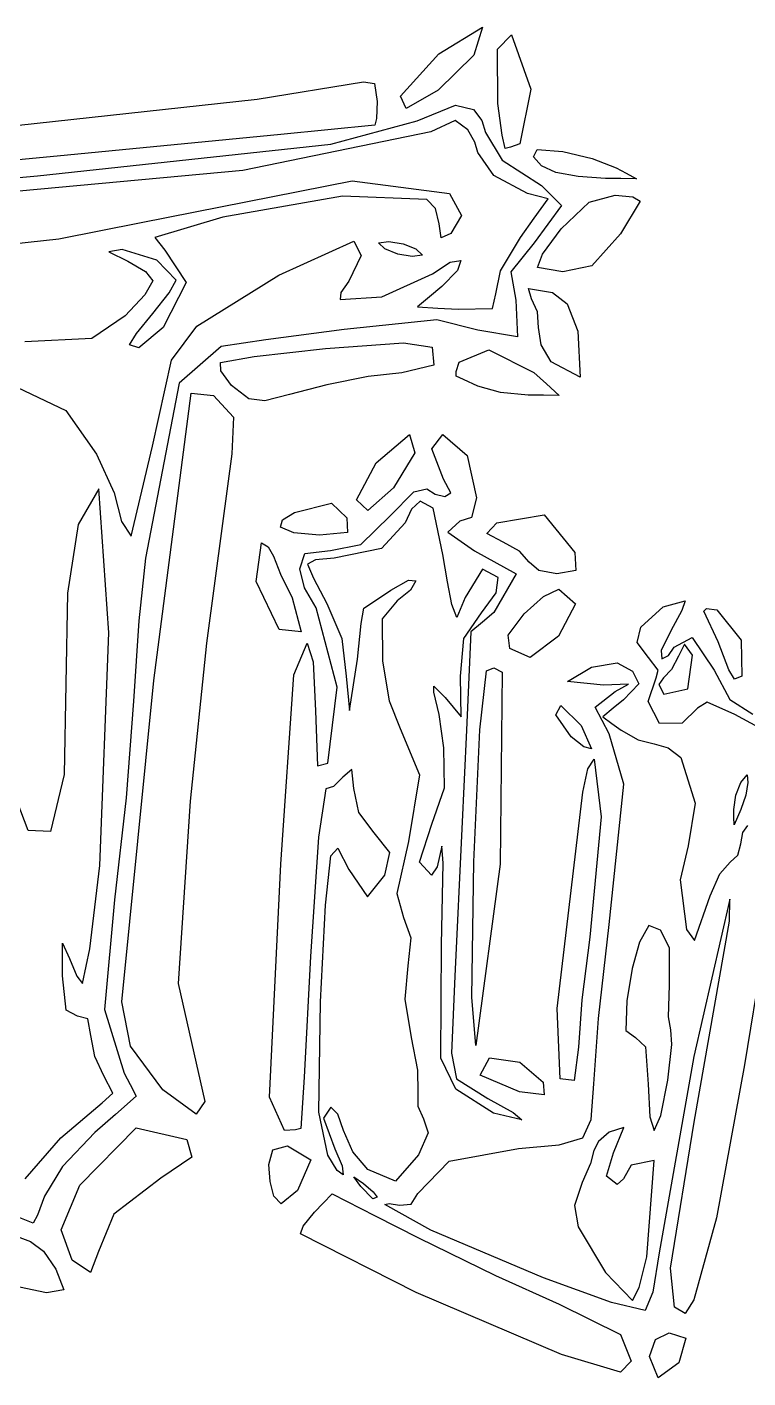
# Model space of a CAD drawing. Extents: x -83 to 82, y -24 to 44.
# Drawn here: x -50.72 to -26.07, y -13.81 to 32.42 of the extents above; entities that cross this region are included whole.
import ezdxf

# ---------------------------------------------------------------- set-up
doc = ezdxf.new("R2010")
doc.units = 0
doc.layers.add('Layer_1', color=7, linetype='CONTINUOUS')

msp = doc.modelspace()

# ---------------------------------------------------------------- linework, layer by layer
at = {"layer": 'Layer_1', "color": 7}
for p, q in [((-36.640423, 31.50573), (-35.142782, 32.42379)), ((-35.142782, 32.42379), (-35.445698, 31.46336)), ((-34.637273, 31.66095), (-34.157516, 32.16094)), ((-34.157516, 32.16094), (-33.4955, 30.30219)), ((-37.953123, 30.06238), (-36.640423, 31.50573)), ((-35.445698, 31.46336), (-36.662401, 30.26125)), ((-34.619913, 29.81112), (-34.637273, 31.66095)), ((-42.846051, 29.95541), (-39.209896, 30.5432)), ((-39.209896, 30.5432), (-38.839307, 30.4936)), ((-38.839307, 30.4936), (-38.746877, 29.87207)), ((-37.760548, 29.6323), (-37.953123, 30.06238)), ((-36.662401, 30.26125), (-37.760548, 29.6323)), ((-33.4955, 30.30219), (-33.873727, 28.42737)), ((-52.240625, 28.93212), (-42.846051, 29.95541)), ((-38.746877, 29.87207), (-38.769147, 29.29889)), ((-37.374999, 29.20897), (-36.073562, 29.74678)), ((-36.073562, 29.74678), (-35.45677, 29.60449)), ((-35.45677, 29.60449), (-35.164323, 29.2294)), ((-34.474053, 28.72041), (-34.619913, 29.81112)), ((-40.327234, 28.41175), (-37.374999, 29.20897)), ((-38.769147, 29.29889), (-38.822707, 29.06049)), ((-36.075743, 29.22752), (-36.907691, 28.83799)), ((-35.65092, 28.90049), (-36.075743, 29.22752)), ((-35.164323, 29.2294), (-35.042686, 28.81018)), ((-42.047473, 28.7496), (-49.694161, 28.00216)), ((-36.907691, 28.83799), (-43.337045, 27.51262)), ((-38.822707, 29.06049), (-42.047473, 28.7496)), ((-35.408234, 28.47891), (-35.65092, 28.90049)), ((-35.042686, 28.81018), (-34.467871, 27.86966)), ((-34.368717, 28.26676), (-34.474053, 28.72041)), ((-50.359169, 27.33075), (-40.327234, 28.41175)), ((-35.307293, 28.12525), (-35.408234, 28.47891)), ((-34.191767, 28.31396), (-34.368717, 28.26676)), ((-33.873727, 28.42737), (-34.191767, 28.31396)), ((-33.404642, 27.9828), (-33.272416, 28.2354)), ((-33.272416, 28.2354), (-32.40027, 28.1657)), ((-49.694161, 28.00216), (-60.487003, 27.01368)), ((-34.758478, 27.33897), (-35.307293, 28.12525)), ((-34.467871, 27.86966), (-33.124457, 27.00054)), ((-33.130673, 27.67381), (-33.404642, 27.9828)), ((-32.40027, 28.1657), (-31.401113, 27.92754)), ((-31.401113, 27.92754), (-30.579135, 27.60769)), ((-59.201327, 26.52844), (-50.359169, 27.33075)), ((-43.337045, 27.51262), (-56.591442, 26.29223)), ((-33.605043, 26.72621), (-34.758478, 27.33897)), ((-32.64184, 27.44056), (-33.130673, 27.67381)), ((-31.877654, 27.30962), (-32.64184, 27.44081)), ((-32.64184, 27.44081), (-32.64184, 27.4408)), ((-32.64184, 27.4408), (-32.64184, 27.44056)), ((-30.941665, 27.24562), (-31.877654, 27.30962)), ((-30.579135, 27.60769), (-30.231233, 27.41865)), ((-30.231233, 27.41865), (-29.883331, 27.22962)), ((-46.816665, 25.73203), (-39.606017, 27.15556)), ((-39.606017, 27.15556), (-36.274339, 26.72493)), ((-33.124457, 27.00054), (-32.449944, 26.31484)), ((-30.412498, 27.23762), (-30.941665, 27.24562)), ((-29.883331, 27.22962), (-30.412498, 27.23762)), ((-39.932122, 26.63764), (-44.028564, 25.92053)), ((-37.048716, 26.51901), (-39.932122, 26.63764)), ((-36.753139, 26.21008), (-37.048716, 26.51901)), ((-36.274339, 26.72493), (-35.858678, 25.97533)), ((-33.254654, 26.63251), (-33.605043, 26.72621)), ((-33.378242, 25.87948), (-32.904265, 26.53881)), ((-32.904265, 26.53881), (-33.254654, 26.63251)), ((-32.452377, 25.51347), (-31.495476, 26.43105)), ((-31.495476, 26.43105), (-30.610935, 26.67064)), ((-30.610935, 26.67064), (-30.003634, 26.61424)), ((-29.75104, 26.46616), (-30.422921, 25.34846)), ((-30.003634, 26.61424), (-29.75104, 26.46616)), ((-44.028564, 25.92053), (-46.352387, 25.22013)), ((-36.6302, 25.69287), (-36.753139, 26.21008)), ((-35.858678, 25.97533), (-36.233329, 25.3567)), ((-32.449944, 26.31484), (-33.376192, 25.03771)), ((-49.634353, 25.17152), (-46.816665, 25.73203)), ((-36.55735, 25.20996), (-36.6302, 25.69287)), ((-33.852219, 25.22015), (-33.378242, 25.87948)), ((-33.096904, 24.65367), (-32.452377, 25.51347)), ((-52.76979, 24.84471), (-49.634353, 25.17152)), ((-46.352387, 25.22013), (-46.012939, 24.79121)), ((-42.107872, 23.92902), (-39.546497, 25.09209)), ((-39.546497, 25.09209), (-39.290408, 24.60906)), ((-38.703704, 25.03539), (-38.349998, 25.08399)), ((-38.48229, 24.82751), (-38.703704, 25.03539)), ((-38.349998, 25.08399), (-37.859692, 25.00869)), ((-37.859692, 25.00869), (-37.423956, 24.82755)), ((-36.233329, 25.3567), (-36.55735, 25.20996)), ((-34.530869, 24.08327), (-33.852219, 25.22015)), ((-33.376192, 25.03771), (-34.178115, 24.0415)), ((-30.422921, 25.34846), (-31.403503, 24.25234)), ((-47.47085, 24.80593), (-47.919112, 24.73323)), ((-47.919112, 24.73323), (-47.279685, 24.40832)), ((-46.287075, 24.44923), (-47.47085, 24.80593)), ((-46.012939, 24.79121), (-45.273908, 23.68611)), ((-39.290408, 24.60906), (-39.715391, 23.72224)), ((-38.046554, 24.64637), (-38.48229, 24.82751)), ((-37.556248, 24.57107), (-38.046554, 24.64637)), ((-37.202542, 24.61967), (-37.556248, 24.57107)), ((-37.423956, 24.82755), (-37.202542, 24.61967)), ((-33.268175, 24.19923), (-33.096904, 24.65367)), ((-47.279685, 24.40832), (-46.672384, 24.05499)), ((-46.672384, 24.05499), (-46.41979, 23.73354)), ((-45.62604, 23.76338), (-46.287075, 24.44923)), ((-36.859063, 23.97211), (-36.25292, 24.37975)), ((-36.004399, 24.09669), (-36.538968, 23.54493)), ((-36.25292, 24.37975), (-35.891432, 24.43775)), ((-35.891432, 24.43775), (-36.004399, 24.09669)), ((-34.691605, 23.29601), (-34.530869, 24.08327)), ((-34.178115, 24.0415), (-34.01102, 23.08204)), ((-33.268175, 24.19924), (-33.268175, 24.19925)), ((-33.268175, 24.19925), (-33.268175, 24.19923)), ((-32.39687, 24.04367), (-33.268175, 24.19924)), ((-31.403503, 24.25234), (-32.39687, 24.04367)), ((-46.41979, 23.73354), (-46.697348, 23.26079)), ((-45.273908, 23.68611), (-46.061609, 22.14131)), ((-45.859204, 23.32806), (-45.62604, 23.76338)), ((-44.916959, 22.188), (-42.107872, 23.92902)), ((-39.715391, 23.72224), (-39.984719, 23.33841)), ((-38.588504, 23.18682), (-36.859063, 23.97211)), ((-46.697348, 23.26079), (-47.36467, 22.54368)), ((-46.41979, 22.61897), (-45.859204, 23.32806)), ((-39.984719, 23.33841), (-40.015299, 23.09732)), ((-40.015299, 23.09732), (-38.588504, 23.18682)), ((-36.956369, 23.19404), (-37.373771, 22.84314)), ((-36.538968, 23.54493), (-36.956369, 23.19404)), ((-34.798973, 22.78844), (-34.691605, 23.29601)), ((-33.467292, 23.12203), (-33.573665, 23.47752)), ((-33.573665, 23.47752), (-32.752907, 23.3442)), ((-33.268602, 22.67529), (-33.467292, 23.12203)), ((-32.752907, 23.3442), (-32.246222, 22.95297)), ((-37.373771, 22.84314), (-36.676087, 22.80494)), ((-36.676087, 22.80494), (-35.978403, 22.76684)), ((-35.978403, 22.76684), (-34.798973, 22.78844)), ((-34.01102, 23.08204), (-33.95373, 21.82501)), ((-33.236462, 22.13809), (-33.268602, 22.67529)), ((-32.246222, 22.95297), (-31.885785, 22.01132)), ((-47.36467, 22.54368), (-48.508995, 21.76742)), ((-46.980376, 21.93246), (-46.41979, 22.61897)), ((-36.711849, 22.39877), (-39.874694, 22.07364)), ((-35.301858, 22.04714), (-36.711849, 22.39877)), ((-48.508995, 21.76742), (-50.801552, 21.65254)), ((-47.21354, 21.55143), (-46.980376, 21.93246)), ((-46.061609, 22.14131), (-46.893608, 21.443)), ((-45.778592, 21.02122), (-44.916959, 22.188)), ((-39.874694, 22.07364), (-42.553919, 21.71334)), ((-33.95373, 21.82501), (-35.301858, 22.04714)), ((-33.143722, 21.54403), (-33.236462, 22.13809)), ((-31.885785, 22.01132), (-31.809905, 20.44453)), ((-46.893608, 21.443), (-47.21354, 21.55143)), ((-44.077235, 21.48778), (-45.515484, 20.23519)), ((-42.553919, 21.71334), (-44.077235, 21.48778)), ((-42.958273, 21.14678), (-40.517539, 21.42443)), ((-40.517539, 21.42443), (-37.847989, 21.61652)), ((-37.847989, 21.61652), (-36.864562, 21.46353)), ((-36.864562, 21.46353), (-36.811672, 20.8497)), ((-35.946662, 20.95318), (-34.931699, 21.37605)), ((-34.931699, 21.37605), (-33.393229, 20.60193)), ((-32.793748, 20.96083), (-33.143722, 21.54403)), ((-46.429786, 18.08303), (-45.778592, 21.02122)), ((-44.109676, 20.94709), (-42.958273, 21.14678)), ((-44.094416, 20.65369), (-44.109676, 20.94709)), ((-36.811672, 20.8497), (-37.902587, 20.59004)), ((-36.043222, 20.63367), (-35.946662, 20.95318)), ((-31.809905, 20.44453), (-32.793748, 20.96083)), ((-43.730192, 20.15071), (-44.094416, 20.65369)), ((-39.058619, 20.46737), (-40.466659, 20.17789)), ((-37.902587, 20.59004), (-39.058619, 20.46737)), ((-36.041122, 20.47601), (-36.043222, 20.63367)), ((-35.795704, 20.35831), (-36.041122, 20.47601)), ((-35.30729, 20.13491), (-35.795704, 20.35831)), ((-33.393229, 20.60193), (-32.961193, 20.20893)), ((-51.521538, 20.31741), (-49.391473, 19.29532)), ((-45.515484, 20.23519), (-46.664519, 14.24442)), ((-46.379445, 10.0564), (-45.109946, 19.89104)), ((-45.109946, 19.89104), (-44.342297, 19.81024)), ((-43.138177, 19.69989), (-43.730192, 20.15071)), ((-40.466659, 20.17789), (-41.744002, 19.84987)), ((-35.307281, 20.13477), (-35.30729, 20.13491)), ((-34.529242, 19.92104), (-35.307283, 20.1348)), ((-35.307283, 20.1348), (-35.307281, 20.13477)), ((-33.587491, 19.82594), (-34.529242, 19.92104)), ((-32.961193, 20.20893), (-32.529158, 19.81594)), ((-44.342297, 19.81024), (-43.666157, 19.07303)), ((-42.585807, 19.63419), (-43.138177, 19.69989)), ((-41.744002, 19.84987), (-42.585807, 19.63419)), ((-33.058324, 19.82094), (-33.587491, 19.82594)), ((-32.529158, 19.81594), (-33.058324, 19.82094)), ((-49.391473, 19.29532), (-48.345459, 17.80387)), ((-43.666157, 19.07303), (-43.717437, 17.81317)), ((-47.16435, 15.0055), (-46.429786, 18.08309)), ((-46.429786, 18.08309), (-46.429786, 18.08308)), ((-46.429786, 18.08308), (-46.429786, 18.08303)), ((-38.780919, 17.51156), (-37.636636, 18.47753)), ((-37.636636, 18.47753), (-37.464588, 17.85288)), ((-36.879962, 17.9919), (-36.504013, 18.47757)), ((-36.504013, 18.47757), (-35.665643, 17.76081)), ((-48.345459, 17.80387), (-47.741226, 16.47761)), ((-43.717437, 17.81317), (-44.04242, 15.43473)), ((-37.464588, 17.85288), (-38.191568, 16.65343)), ((-36.482913, 16.94894), (-36.879962, 17.9919)), ((-35.665643, 17.76081), (-35.355274, 16.31348)), ((-39.451636, 16.24601), (-38.780919, 17.51156)), ((-38.191568, 16.65343), (-39.065555, 15.88146)), ((-36.225857, 16.47901), (-36.482913, 16.94894)), ((-48.262735, 16.62543), (-48.97331, 15.39818)), ((-47.922875, 11.68809), (-48.262735, 16.62543)), ((-47.741226, 16.47761), (-47.485563, 15.50101)), ((-39.065555, 15.88146), (-39.451636, 16.24601)), ((-38.308551, 15.69773), (-37.498641, 16.52137)), ((-37.281336, 16.19596), (-37.579212, 15.92318)), ((-37.498641, 16.52137), (-37.051841, 16.62377)), ((-36.836357, 15.95367), (-37.281336, 16.19596)), ((-37.051841, 16.62377), (-36.760732, 16.4381)), ((-36.760732, 16.4381), (-36.429993, 16.3609)), ((-36.429993, 16.3609), (-36.225857, 16.47901)), ((-35.355274, 16.31348), (-35.523173, 15.63514)), ((-41.981042, 15.56217), (-41.574456, 15.81292)), ((-41.574456, 15.81292), (-40.306938, 16.12633)), ((-40.306938, 16.12633), (-39.782965, 15.63329)), ((-37.579212, 15.92318), (-37.790617, 15.46108)), ((-36.496783, 14.37653), (-36.836357, 15.95367)), ((-34.661407, 15.45457), (-33.041712, 15.73184)), ((-33.041712, 15.73184), (-31.985798, 14.44261)), ((-48.97331, 15.39818), (-49.34145, 13.05355)), ((-47.485563, 15.50101), (-47.16435, 15.0055)), ((-44.04242, 15.43473), (-44.580366, 11.33306)), ((-42.054472, 15.30305), (-41.981042, 15.56217)), ((-41.596106, 15.11591), (-42.054472, 15.30305)), ((-39.782965, 15.63329), (-39.761365, 15.12511)), ((-39.311195, 14.71309), (-38.308551, 15.69773)), ((-37.790617, 15.46108), (-38.602002, 14.58382)), ((-35.925237, 15.5178), (-36.335344, 15.13156)), ((-35.523173, 15.63514), (-35.925237, 15.5178)), ((-35.002764, 15.09081), (-34.661407, 15.45457)), ((-40.724154, 15.03801), (-41.596106, 15.11591)), ((-39.761365, 15.12511), (-40.724154, 15.03801)), ((-36.335344, 15.13156), (-35.414888, 14.49542)), ((-34.440613, 14.79708), (-35.002764, 15.09081)), ((-33.876771, 14.48131), (-34.440613, 14.79708)), ((-42.889989, 13.45449), (-42.70732, 14.77338)), ((-42.70732, 14.77338), (-42.474318, 14.63737)), ((-42.474318, 14.63737), (-42.297327, 14.31036)), ((-41.392703, 13.88302), (-41.216082, 14.40305)), ((-41.216082, 14.40305), (-40.347538, 14.5088)), ((-40.347538, 14.5088), (-39.311195, 14.71309)), ((-38.602002, 14.58382), (-40.214536, 14.24424)), ((-36.340474, 13.43478), (-36.496783, 14.37653)), ((-35.414888, 14.49542), (-33.993034, 13.70987)), ((-33.552412, 14.11586), (-33.876771, 14.48131)), ((-31.985798, 14.44261), (-31.959768, 13.82715)), ((-46.664519, 14.24442), (-46.89597, 12.09716)), ((-42.297327, 14.31036), (-42.052166, 13.70159)), ((-41.229748, 13.23391), (-41.392703, 13.88302)), ((-40.858824, 14.18594), (-41.124941, 14.04579)), ((-41.124941, 14.04579), (-40.929268, 13.56739)), ((-40.214536, 14.24424), (-40.858824, 14.18594)), ((-35.144176, 13.87267), (-35.743877, 12.90145)), ((-34.611608, 13.58899), (-35.144176, 13.87267)), ((-33.21913, 13.82735), (-33.552412, 14.11586)), ((-42.103758, 11.80626), (-42.889989, 13.45449)), ((-42.052166, 13.70159), (-41.655268, 12.88816)), ((-40.929268, 13.56739), (-40.463482, 12.69587)), ((-38.28386, 13.1573), (-37.676558, 13.49545)), ((-37.676558, 13.49545), (-37.423964, 13.47455)), ((-37.423964, 13.47455), (-37.610546, 13.15702)), ((-36.191652, 12.65674), (-36.340474, 13.43478)), ((-33.993034, 13.70987), (-34.760451, 12.39215)), ((-34.682068, 13.06577), (-34.611608, 13.58899)), ((-32.604464, 13.71501), (-33.21913, 13.82735)), ((-31.959768, 13.82715), (-32.604464, 13.71501)), ((-49.34145, 13.05355), (-49.454462, 6.84644)), ((-40.837962, 12.55201), (-41.229748, 13.23391)), ((-38.90769, 12.7286), (-38.28386, 13.1573)), ((-37.610546, 13.15702), (-38.059136, 12.78187)), ((-35.185867, 12.38081), (-34.682068, 13.06577)), ((-33.058703, 12.93818), (-32.535775, 13.18588)), ((-32.535775, 13.18588), (-31.960673, 12.68744)), ((-41.655268, 12.88816), (-41.345549, 11.72823)), ((-40.120252, 9.8311), (-40.837962, 12.55201)), ((-40.463482, 12.69587), (-39.960692, 11.49986)), ((-39.289415, 12.00779), (-39.200025, 12.5318)), ((-39.200025, 12.5318), (-38.90769, 12.7286)), ((-38.059136, 12.78187), (-38.575913, 12.17665)), ((-36.025932, 12.21202), (-36.191652, 12.65674)), ((-35.743877, 12.90145), (-36.025932, 12.21202)), ((-33.726037, 12.34266), (-33.058703, 12.93818)), ((-31.960673, 12.68744), (-32.544275, 11.58259)), ((-29.736271, 11.8908), (-28.964709, 12.5865)), ((-28.964709, 12.5865), (-28.218931, 12.79176)), ((-28.218931, 12.79176), (-28.330902, 12.46186)), ((-27.574847, 12.43742), (-27.481667, 12.52192)), ((-27.481667, 12.52192), (-27.131622, 12.47562)), ((-46.89597, 12.09716), (-47.074734, 9.34963)), ((-38.575913, 12.17665), (-38.562763, 10.72525)), ((-35.787974, 11.49529), (-35.185867, 12.38081)), ((-35.150875, 12.06143), (-35.541298, 11.7307)), ((-34.760451, 12.39215), (-35.150875, 12.06143)), ((-34.266903, 11.60684), (-33.726037, 12.34266)), ((-28.330902, 12.46186), (-28.708087, 11.76427)), ((-27.091989, 11.38276), (-27.574847, 12.43742)), ((-27.131622, 12.47562), (-26.295395, 11.43792)), ((-48.228075, 3.72699), (-47.922875, 11.68809)), ((-41.345549, 11.72823), (-42.103758, 11.80626)), ((-39.425323, 10.79247), (-39.289415, 12.00779)), ((-35.541298, 11.7307), (-35.698302, 8.35726)), ((-34.207893, 11.15203), (-34.266903, 11.60684)), ((-32.544275, 11.58259), (-33.518268, 10.84912)), ((-29.855461, 11.36284), (-29.736271, 11.8908)), ((-28.708087, 11.76427), (-29.030779, 11.0867)), ((-44.580366, 11.33306), (-45.143653, 5.93012)), ((-41.599726, 10.25568), (-41.136423, 11.33381)), ((-41.136423, 11.33381), (-40.935433, 10.70446)), ((-39.960692, 11.49986), (-39.805212, 10.20437)), ((-35.898911, 10.2138), (-35.787974, 11.49529)), ((-34.207882, 11.15203), (-34.207893, 11.15203)), ((-34.207872, 11.15203), (-34.207882, 11.15203)), ((-33.518268, 10.84912), (-34.207872, 11.15203)), ((-29.469069, 10.84547), (-29.855461, 11.36284)), ((-28.781667, 10.92146), (-28.597024, 11.20176)), ((-28.597024, 11.20176), (-27.971642, 11.53331)), ((-28.23296, 11.30479), (-28.449044, 10.88806)), ((-27.96343, 10.92506), (-28.23296, 11.30479)), ((-27.971642, 11.53331), (-27.225263, 10.4128)), ((-26.721182, 10.42962), (-27.091989, 11.38276)), ((-26.295395, 11.43792), (-26.274225, 10.20679)), ((-40.935433, 10.70446), (-40.855123, 9.01871)), ((-39.693451, 9.03979), (-39.425323, 10.79247)), ((-38.562763, 10.72525), (-38.336232, 9.36104)), ((-31.416454, 10.52133), (-30.538249, 10.66187)), ((-30.538249, 10.66187), (-30.020618, 10.3853)), ((-29.135053, 10.41955), (-29.469069, 10.84547)), ((-29.030779, 11.0867), (-29.011729, 10.80488)), ((-29.011729, 10.80488), (-28.781667, 10.92146)), ((-28.449044, 10.88806), (-28.681883, 10.43993)), ((-28.128439, 9.77438), (-27.963402, 10.92511)), ((-27.963416, 10.92508), (-27.96343, 10.92506)), ((-27.963402, 10.92511), (-27.963416, 10.92508)), ((-42.046444, 3.77767), (-41.599726, 10.25568)), ((-39.805212, 10.20437), (-39.693451, 9.03979)), ((-35.884901, 9.51704), (-35.898911, 10.2138)), ((-35.235249, 8.37109), (-35.013711, 10.39449)), ((-35.013711, 10.39449), (-34.760468, 10.49934)), ((-34.760468, 10.49934), (-34.475813, 10.34349)), ((-34.475813, 10.34349), (-34.542693, 3.77572)), ((-32.237706, 10.02707), (-31.416454, 10.52133)), ((-30.020618, 10.3853), (-29.800186, 9.9475)), ((-29.201953, 10.15573), (-29.135053, 10.41955)), ((-28.681883, 10.43993), (-28.951596, 10.1467)), ((-27.225263, 10.4128), (-26.684302, 9.40931)), ((-26.721183, 10.4296), (-26.721182, 10.42962)), ((-26.721183, 10.42958), (-26.721183, 10.4296)), ((-26.53033, 10.10641), (-26.721183, 10.42958)), ((-26.274225, 10.20679), (-26.53033, 10.10641)), ((-47.478123, -0.93562), (-46.379445, 10.0564)), ((-40.433631, 7.23276), (-40.120252, 9.8311)), ((-36.80609, 9.65766), (-36.806964, 9.86807)), ((-36.806964, 9.86807), (-36.426765, 9.48174)), ((-31.007752, 9.89833), (-32.237706, 10.02707)), ((-30.153167, 9.93993), (-31.007752, 9.89833)), ((-30.610927, 9.68975), (-30.153167, 9.93993)), ((-29.800186, 9.9475), (-30.324815, 9.39755)), ((-29.475887, 9.34136), (-29.201953, 10.15573)), ((-28.951596, 10.1467), (-29.112284, 9.92214)), ((-29.112284, 9.92214), (-28.942096, 9.59575)), ((-28.942096, 9.59575), (-28.128439, 9.77438)), ((-47.074734, 9.34963), (-47.326155, 6.04564)), ((-38.336232, 9.36104), (-37.964791, 8.41824)), ((-36.632677, 8.90016), (-36.80609, 9.65766)), ((-36.426765, 9.48174), (-36.148828, 9.15101)), ((-35.870891, 8.82028), (-35.884901, 9.51704)), ((-31.296833, 9.15387), (-30.610927, 9.68975)), ((-30.324815, 9.39755), (-30.677854, 9.10892)), ((-29.089579, 8.59254), (-29.475887, 9.34136)), ((-27.458745, 9.3159), (-27.791438, 9.11564)), ((-26.51421, 8.89675), (-27.458745, 9.3159)), ((-26.684302, 9.40931), (-25.899195, 8.91121)), ((-40.855123, 9.01871), (-40.785213, 7.13586)), ((-36.463661, 7.76075), (-36.632677, 8.90016)), ((-36.148828, 9.15101), (-35.870891, 8.82028)), ((-32.633656, 8.88511), (-32.463019, 9.20873)), ((-32.110242, 8.13666), (-32.633656, 8.88511)), ((-32.463019, 9.20873), (-31.775085, 8.52175)), ((-30.809365, 8.231), (-31.296833, 9.15387)), ((-30.677854, 9.10892), (-31.030893, 8.82029)), ((-31.030893, 8.82029), (-30.719116, 8.58878)), ((-27.791438, 9.11564), (-28.315152, 8.59754)), ((-25.691269, 8.45619), (-26.51421, 8.89675)), ((-37.964791, 8.41824), (-37.300093, 6.83686)), ((-35.698302, 8.35726), (-35.855305, 4.98382)), ((-35.437062, 3.85928), (-35.235249, 8.37109)), ((-31.775085, 8.52175), (-31.42278, 7.72169)), ((-30.719116, 8.58878), (-30.407339, 8.35727)), ((-30.407339, 8.35727), (-29.818746, 8.03026)), ((-28.315152, 8.59754), (-29.089579, 8.59254)), ((-31.680925, 7.78739), (-32.110242, 8.13666)), ((-30.313701, 6.51093), (-30.809365, 8.231)), ((-29.818746, 8.03026), (-29.279248, 7.89425)), ((-29.279248, 7.89425), (-28.800995, 7.75824)), ((-36.444711, 6.38991), (-36.463661, 7.76075)), ((-31.42278, 7.72169), (-31.680925, 7.78739)), ((-28.800995, 7.75824), (-28.359649, 7.43123)), ((-28.359649, 7.43123), (-27.877124, 5.86403)), ((-40.785213, 7.13586), (-40.433631, 7.23276)), ((-39.613369, 7.02011), (-39.921816, 6.75205)), ((-39.549039, 6.36016), (-39.613369, 7.02011)), ((-31.72018, 6.24053), (-31.541652, 7.03469)), ((-31.541652, 7.03469), (-31.322329, 7.36501)), ((-31.322329, 7.36501), (-31.092681, 5.393)), ((-49.454462, 6.84644), (-49.918218, 4.88873)), ((-39.921816, 6.75205), (-40.244517, 6.4372)), ((-37.300093, 6.83686), (-37.680084, 4.5563)), ((-30.811265, 1.71388), (-30.313701, 6.51093)), ((-26.488321, 6.13572), (-26.311454, 6.57145)), ((-26.311454, 6.57145), (-26.100144, 6.83603)), ((-26.069524, 6.57145), (-26.146594, 6.13572)), ((-26.100144, 6.83603), (-26.069524, 6.57145)), ((-50.679408, 4.92323), (-51.216205, 6.34082)), ((-47.326155, 6.04564), (-47.732303, 2.56052)), ((-40.508712, 6.3552), (-40.752031, 4.7045)), ((-40.244517, 6.4372), (-40.508712, 6.3552)), ((-39.372808, 5.54335), (-39.549039, 6.36016)), ((-36.880965, 5.14468), (-36.444711, 6.38991)), ((-32.587676, -1.16788), (-31.72018, 6.24053)), ((-26.553391, 5.64541), (-26.488321, 6.13572)), ((-26.146594, 6.13572), (-26.311461, 5.64541)), ((-45.143653, 5.93012), (-45.554292, -0.30317)), ((-27.877124, 5.86403), (-28.10757, 4.40479)), ((-26.546152, 5.38082), (-26.553452, 5.64541)), ((-26.553452, 5.64541), (-26.553449, 5.64541)), ((-26.553449, 5.64541), (-26.553391, 5.64541)), ((-26.311461, 5.64541), (-26.425157, 5.38082)), ((-38.845255, 4.84318), (-39.372808, 5.54335)), ((-37.295067, 3.84656), (-36.880965, 5.14468)), ((-31.092681, 5.393), (-31.470831, 1.27959)), ((-26.538852, 5.11624), (-26.546152, 5.38082)), ((-26.425157, 5.38082), (-26.538852, 5.11624)), ((-26.23971, 4.8544), (-26.067226, 5.10354)), ((-49.918218, 4.88873), (-50.679408, 4.92323)), ((-40.752031, 4.7045), (-41.024536, 0.61814)), ((-38.309579, 4.17481), (-38.845255, 4.84318)), ((-35.855305, 4.98382), (-36.086476, -0.05318)), ((-26.31145, 4.46736), (-26.23971, 4.8544)), ((-40.329139, 4.05769), (-40.098158, 4.32457)), ((-40.098158, 4.32457), (-39.719968, 3.59467)), ((-38.480479, 3.40061), (-38.309579, 4.17481)), ((-37.680084, 4.5563), (-38.078338, 2.77317)), ((-36.539254, 4.38851), (-36.69449, 3.68777)), ((-36.489944, 3.80666), (-36.539254, 4.38851)), ((-28.10757, 4.40479), (-28.391474, 3.23448)), ((-26.420208, 4.0829), (-26.31145, 4.46736)), ((-48.57756, 0.87734), (-48.228075, 3.72699)), ((-42.431898, -4.19557), (-42.046444, 3.77767)), ((-40.512676, 2.37346), (-40.329139, 4.05769)), ((-36.895145, 3.39632), (-37.295067, 3.84656)), ((-36.543954, 1.01446), (-36.489944, 3.80666)), ((-35.508682, -0.77489), (-35.437062, 3.85924)), ((-35.437061, 3.85926), (-35.437062, 3.85928)), ((-35.437062, 3.85924), (-35.437061, 3.85926)), ((-34.542693, 3.77572), (-35.370193, -2.42461)), ((-27.034624, 3.4428), (-26.681692, 3.84004)), ((-26.681692, 3.84004), (-26.420208, 4.0829)), ((-39.719968, 3.59467), (-39.074642, 2.65231)), ((-39.074642, 2.65231), (-38.480479, 3.40061)), ((-36.69449, 3.68777), (-36.895145, 3.39632)), ((-27.363248, 2.68725), (-27.034624, 3.4428)), ((-28.391474, 3.23448), (-28.17358, 1.54425)), ((-47.732303, 2.56052), (-48.072098, -1.19483)), ((-40.683993, -0.93277), (-40.512676, 2.37346)), ((-38.078338, 2.77317), (-37.848634, 1.94635)), ((-26.690271, 2.57497), (-27.9179, -2.80427)), ((-27.895621, 1.1685), (-27.363248, 2.68725)), ((-26.694071, 1.82425), (-26.690271, 2.57497)), ((-37.848634, 1.94635), (-37.597676, 1.2549)), ((-31.18365, -1.51101), (-30.811265, 1.71388)), ((-29.456734, 1.67112), (-29.779373, 1.10991)), ((-29.057394, 1.51747), (-29.456734, 1.67112)), ((-28.749846, 0.91751), (-29.057394, 1.51747)), ((-28.17358, 1.54425), (-27.895621, 1.1685)), ((-27.905385, -5.05666), (-26.694071, 1.82425)), ((-49.509993, -0.04332), (-49.508493, 1.07006)), ((-49.508493, 1.07006), (-49.273264, 0.55199)), ((-37.597676, 1.2549), (-37.701705, 0.29382)), ((-36.574854, -2.85908), (-36.543954, 1.01446)), ((-31.470831, 1.27959), (-31.745815, -0.86477)), ((-29.779373, 1.10991), (-30.031583, 0.20655)), ((-49.273264, 0.55199), (-49.02319, -0.05531)), ((-48.821048, -0.30791), (-48.57756, 0.87734)), ((-41.024536, 0.61814), (-41.24267, -3.51226)), ((-28.747946, -0.36337), (-28.749846, 0.91751)), ((-25.587068, 0.60332), (-26.190707, -3.08596)), ((-37.701705, 0.29382), (-37.798165, -0.84601)), ((-30.031583, 0.20655), (-30.214295, -0.90322)), ((-49.385905, -1.21594), (-49.509993, -0.04332)), ((-49.02319, -0.05531), (-48.821048, -0.30791)), ((-45.554292, -0.30317), (-44.643072, -4.34287)), ((-36.086476, -0.05318), (-36.201322, -2.6891)), ((-28.780516, -1.44537), (-28.747946, -0.36337)), ((-37.798165, -0.84601), (-37.581818, -2.15318)), ((-35.370193, -2.42461), (-35.508682, -0.77489)), ((-31.745815, -0.86477), (-31.86296, -2.49072)), ((-30.214295, -0.90322), (-30.240415, -1.92123)), ((-48.999479, -1.42079), (-49.385905, -1.21594)), ((-48.072098, -1.19483), (-47.401084, -3.37578)), ((-47.18452, -2.45193), (-47.478123, -0.93562)), ((-40.740143, -4.70881), (-40.683993, -0.93277)), ((-32.485067, -3.5711), (-32.587676, -1.16788)), ((-48.636744, -1.52156), (-48.999479, -1.42079)), ((-48.536458, -2.08952), (-48.636744, -1.52156)), ((-31.338535, -3.74383), (-31.18365, -1.51101)), ((-28.703206, -1.89541), (-28.780516, -1.44537)), ((-48.405541, -2.80363), (-48.536458, -2.08952)), ((-37.581818, -2.15318), (-37.367072, -3.27819)), ((-30.240415, -1.92123), (-29.91698, -2.15999)), ((-29.91698, -2.15999), (-29.570527, -2.47003)), ((-28.669496, -2.4006), (-28.703206, -1.89541)), ((-46.071556, -3.94597), (-47.18452, -2.45193)), ((-36.201322, -2.6891), (-36.032445, -3.56916)), ((-31.86296, -2.49072), (-32.016302, -3.62927)), ((-29.570527, -2.47003), (-29.486447, -3.74749)), ((-28.806879, -3.6152), (-28.669496, -2.4006)), ((-48.090784, -3.47229), (-48.405541, -2.80363)), ((-36.05556, -3.92885), (-36.574854, -2.85908)), ((-35.227045, -3.4396), (-34.907279, -2.8569)), ((-34.907279, -2.8569), (-33.86934, -3.0048)), ((-33.86934, -3.0048), (-33.066658, -3.68895)), ((-27.9179, -2.80427), (-29.103808, -9.5285)), ((-26.190707, -3.08596), (-27.141414, -8.32668)), ((-47.782942, -4.05746), (-48.090784, -3.47229)), ((-47.401084, -3.37578), (-47.197275, -3.76991)), ((-41.24267, -3.51226), (-41.355265, -5.26884)), ((-37.367072, -3.27819), (-37.354692, -4.04033)), ((-36.032445, -3.56916), (-34.965747, -4.24373)), ((-33.875177, -4.01042), (-35.227045, -3.4396)), ((-33.066658, -3.68895), (-33.033408, -4.12305)), ((-32.016302, -3.62927), (-32.485067, -3.5711)), ((-29.051687, -4.8298), (-28.80687, -3.6152)), ((-28.806868, -3.6152), (-28.806879, -3.6152)), ((-28.80687, -3.6152), (-28.806868, -3.6152)), ((-48.153544, -4.39105), (-47.782942, -4.05746)), ((-47.197275, -3.76991), (-46.993467, -4.16403)), ((-44.939537, -4.78051), (-46.071556, -3.94597)), ((-37.354692, -4.04033), (-37.352692, -4.51058)), ((-34.772415, -4.74572), (-36.05556, -3.92885)), ((-33.033408, -4.12305), (-33.875177, -4.01042)), ((-31.434985, -4.96492), (-31.338535, -3.74383)), ((-29.486447, -3.74749), (-29.424707, -4.86866)), ((-49.56733, -5.58571), (-48.153544, -4.39105)), ((-46.993467, -4.16403), (-47.699321, -4.78635)), ((-44.643072, -4.34287), (-44.939537, -4.78051)), ((-41.92187, -5.33494), (-42.431898, -4.19557)), ((-40.327758, -4.54127), (-40.580237, -4.92042)), ((-40.089117, -4.77681), (-40.327758, -4.54127)), ((-37.352692, -4.51058), (-37.162924, -4.93383)), ((-34.965747, -4.24373), (-34.101773, -4.71893)), ((-47.699321, -4.78635), (-48.405175, -5.40867)), ((-40.438684, -6.18288), (-40.740143, -4.70881)), ((-40.580237, -4.92042), (-40.195718, -5.9697)), ((-39.896194, -5.3431), (-40.089117, -4.77681)), ((-37.162924, -4.93383), (-37.002379, -5.41431)), ((-33.804573, -4.97874), (-34.772415, -4.74572)), ((-34.101773, -4.71893), (-33.804573, -4.97874)), ((-31.720614, -5.58725), (-31.434985, -4.96492)), ((-29.424707, -4.86866), (-29.27627, -5.33499)), ((-29.27627, -5.33499), (-29.051687, -4.8298)), ((-28.718481, -10.04775), (-27.905385, -5.05666)), ((-48.405175, -5.40867), (-49.510685, -6.56566)), ((-48.917118, -7.2042), (-46.988946, -5.24851)), ((-46.988946, -5.24851), (-45.251832, -5.6475)), ((-41.537144, -5.31554), (-41.92187, -5.33494)), ((-41.355265, -5.26884), (-41.537144, -5.31554)), ((-39.585676, -6.06456), (-39.896194, -5.3431)), ((-37.002379, -5.41431), (-37.332559, -6.16795)), ((-30.809373, -5.39639), (-31.183097, -5.71573)), ((-30.309524, -5.23366), (-30.809373, -5.39639)), ((-30.66653, -6.10834), (-30.309524, -5.23366)), ((-50.785413, -6.99055), (-49.56733, -5.58571)), ((-45.251832, -5.6475), (-45.084938, -6.24739)), ((-42.45104, -6.50395), (-42.319437, -5.99713)), ((-42.319437, -5.99713), (-41.817889, -5.86414)), ((-41.817889, -5.86414), (-41.014564, -6.34323)), ((-40.195718, -5.9697), (-39.947756, -6.54589)), ((-36.281791, -6.38944), (-33.915806, -5.95038)), ((-33.915806, -5.95038), (-32.523058, -5.82473)), ((-32.523058, -5.82473), (-31.720614, -5.58725)), ((-31.183097, -5.71573), (-31.33854, -6.01944)), ((-45.084938, -6.24739), (-46.144112, -6.96506)), ((-41.014564, -6.34323), (-41.47719, -7.3918)), ((-40.116074, -6.70545), (-40.438684, -6.18288)), ((-39.064309, -6.67315), (-39.585676, -6.06456)), ((-37.332559, -6.16795), (-38.123674, -7.06797)), ((-37.359919, -7.49989), (-36.281791, -6.38944)), ((-31.456492, -6.46252), (-31.740079, -7.11693)), ((-31.33854, -6.01944), (-31.456492, -6.46252)), ((-30.902376, -6.90674), (-30.66653, -6.10834)), ((-29.281256, -6.35992), (-30.063764, -6.52562)), ((-29.522982, -9.65649), (-29.281256, -6.35992)), ((-49.510685, -6.56566), (-50.123223, -7.58153)), ((-42.40127, -7.08553), (-42.45104, -6.50395)), ((-39.913256, -6.85418), (-40.116074, -6.70545)), ((-39.947756, -6.54589), (-39.913256, -6.85418)), ((-39.30979, -7.25325), (-39.540624, -6.92252)), ((-39.540624, -6.92252), (-39.20989, -7.15335)), ((-38.123674, -7.06797), (-39.064309, -6.67311)), ((-39.064309, -6.67311), (-39.064307, -6.67313)), ((-39.064307, -6.67313), (-39.064309, -6.67315)), ((-30.543162, -7.18707), (-30.902376, -6.90674)), ((-30.063764, -6.52562), (-30.328907, -6.99277)), ((-49.555018, -8.73579), (-48.917118, -7.2042)), ((-46.144112, -6.96506), (-47.749182, -8.20086)), ((-42.281614, -7.58529), (-42.40127, -7.08553)), ((-41.47719, -7.3918), (-42.032974, -7.84364)), ((-39.309788, -7.25328), (-39.30979, -7.25325)), ((-39.309786, -7.25328), (-39.309788, -7.25328)), ((-38.898711, -7.68177), (-39.309786, -7.25328)), ((-39.20989, -7.15335), (-38.882881, -7.43915)), ((-31.740079, -7.11693), (-31.995983, -7.90103)), ((-30.328907, -6.99277), (-30.543162, -7.18707)), ((-50.123223, -7.58153), (-50.362737, -8.23708)), ((-42.032974, -7.84364), (-42.281614, -7.58529)), ((-40.887289, -8.1384), (-40.589439, -7.82135)), ((-40.589439, -7.82135), (-40.29159, -7.5043)), ((-40.29159, -7.5043), (-38.814004, -8.25804)), ((-38.746869, -7.61637), (-38.898711, -7.68177)), ((-38.882881, -7.43915), (-38.746869, -7.61637)), ((-38.48229, -7.86793), (-38.33755, -7.83363)), ((-38.33755, -7.83363), (-37.989559, -7.89463)), ((-37.584304, -7.86303), (-37.359919, -7.49989)), ((-50.508412, -8.50974), (-51.020669, -8.30714)), ((-50.362737, -8.23708), (-50.508412, -8.50974)), ((-47.749182, -8.20086), (-48.271873, -9.47929)), ((-41.275311, -8.61656), (-40.887289, -8.1384)), ((-38.814004, -8.25804), (-37.336419, -9.01178)), ((-36.913464, -8.75472), (-38.48229, -7.86793)), ((-37.989559, -7.89463), (-37.584304, -7.86303)), ((-31.995983, -7.90103), (-31.872046, -8.63087)), ((-49.179812, -9.77846), (-49.555018, -8.73579)), ((-41.371701, -8.87568), (-41.275311, -8.61656)), ((-33.059178, -10.37511), (-36.913464, -8.75472)), ((-31.872046, -8.63087), (-30.938031, -10.20095)), ((-27.141414, -8.32668), (-27.919966, -11.13245)), ((-51.241714, -8.89748), (-50.600843, -9.13988)), ((-50.600843, -9.13988), (-50.160962, -9.47351)), ((-37.410015, -10.88316), (-41.371701, -8.87568)), ((-37.336419, -9.01178), (-34.70528, -10.30007)), ((-50.160962, -9.47351), (-49.734153, -10.08386)), ((-48.271873, -9.47929), (-48.545454, -10.2034)), ((-29.793408, -10.71539), (-29.522982, -9.65649)), ((-29.103808, -9.5285), (-29.321083, -10.87601)), ((-49.734153, -10.08386), (-49.461052, -10.78969)), ((-48.545454, -10.2034), (-49.179812, -9.77846)), ((-28.578493, -11.38336), (-28.718481, -10.04775)), ((-34.70528, -10.30007), (-32.529165, -11.28056)), ((-33.059156, -10.37504), (-33.059178, -10.37511)), ((-30.729594, -11.21933), (-33.059157, -10.37504)), ((-33.059157, -10.37504), (-33.059156, -10.37504)), ((-30.938031, -10.20095), (-30.020745, -11.15582)), ((-50.051047, -10.88869), (-50.977753, -10.69705)), ((-49.461052, -10.78969), (-50.051047, -10.88869)), ((-32.449472, -13.00758), (-37.410015, -10.88316)), ((-30.020745, -11.15582), (-29.793408, -10.71539)), ((-29.321083, -10.87601), (-29.586059, -11.50348)), ((-32.529165, -11.28056), (-30.425618, -12.31736)), ((-29.586059, -11.50348), (-30.729594, -11.21933)), ((-28.211049, -11.59546), (-28.578493, -11.38336)), ((-27.919966, -11.13245), (-28.211049, -11.59546)), ((-30.425618, -12.31736), (-30.05893, -13.22948)), ((-29.235733, -12.49535), (-28.758852, -12.26193)), ((-28.758852, -12.26193), (-28.195129, -12.44223)), ((-28.195129, -12.44223), (-28.437431, -13.28991)), ((-29.437884, -13.07408), (-29.235733, -12.49535)), ((-30.432435, -13.61236), (-32.449472, -13.00758)), ((-30.05893, -13.22948), (-30.432435, -13.61236)), ((-29.135484, -13.80758), (-29.437884, -13.07408)), ((-28.437431, -13.28991), (-29.135484, -13.80758))]:
    msp.add_line(p, q, dxfattribs=at)

doc.saveas('drawing.dxf')
